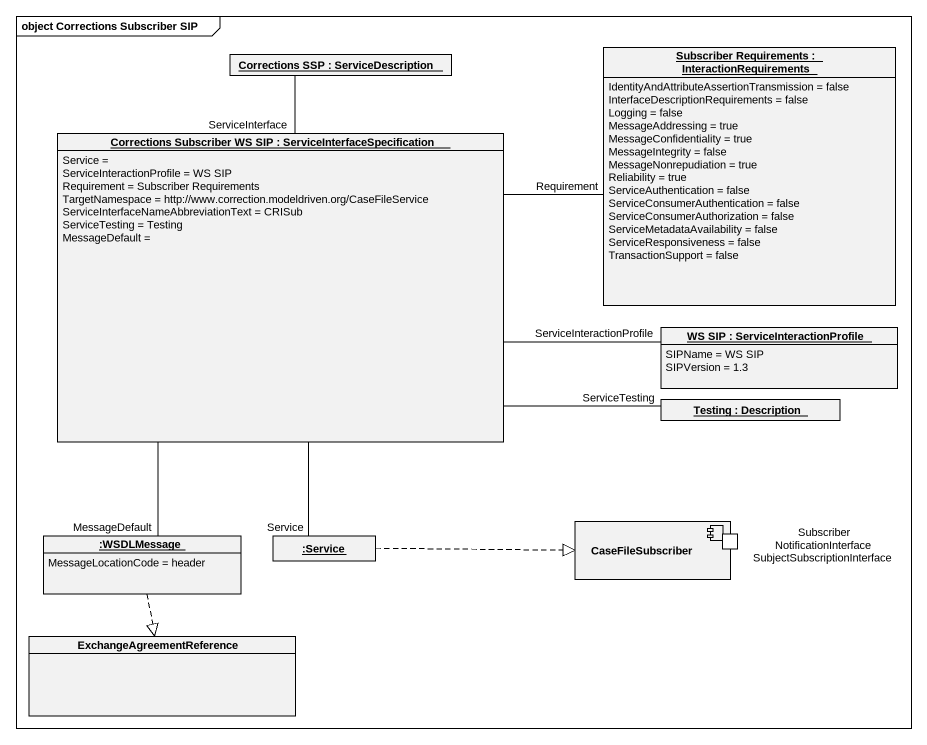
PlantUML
@startuml
mainframe object Corrections Subscriber SIP
allowmixing
hide circle
hide empty members
object "Corrections SSP : ServiceDescription" as Corrections_SSP
object "Subscriber Requirements : InteractionRequirements" as Subscriber_Requirements {
  IdentityAndAttributeAssertionTransmission = false
  InterfaceDescriptionRequirements = false
  Logging = false
  MessageAddressing = true
  MessageConfidentiality = true
  MessageIntegrity = false
  MessageNonrepudiation = true
  Reliability = true
  ServiceAuthentication = false
  ServiceConsumerAuthentication = false
  ServiceConsumerAuthorization = false
  ServiceMetadataAvailability = false
  ServiceResponsiveness = false
  TransactionSupport = false
}
object "Corrections Subscriber WS SIP : ServiceInterfaceSpecification" as Corrections_Subscriber_WS {
  Service =
  ServiceInteractionProfile = WS SIP
  Requirement = Subscriber Requirements
  TargetNamespace = http://www.correction.modeldriven.org/CaseFileService
  ServiceInterfaceNameAbbreviationText = CRISub
  ServiceTesting = Testing
  MessageDefault =
}
object "WS SIP : ServiceInteractionProfile" as WS_SIP {
  SIPName = WS SIP
  SIPVersion = 1.3
}
object "Testing : Description" as Testing
component CaseFileSubscriber {
  port "Subscriber NotificationInterface SubjectSubscriptionInterface" as Subscriber
}
object ":WSDLMessage" as WSDLMessage {
  MessageLocationCode = header
}
object ":Service" as Service
class ExchangeAgreementReference
Corrections_SSP -- Corrections_Subscriber_WS : ServiceInterface
Subscriber_Requirements -left- Corrections_Subscriber_WS : Requirement
Corrections_Subscriber_WS -right- WS_SIP : ServiceInteractionProfile
Testing -left- Corrections_Subscriber_WS : ServiceTesting
WSDLMessage -up- Corrections_Subscriber_WS : MessageDefault
WSDLMessage ..|> ExchangeAgreementReference
Service -up- Corrections_Subscriber_WS : Service
Service .right.|> CaseFileSubscriber
@enduml
